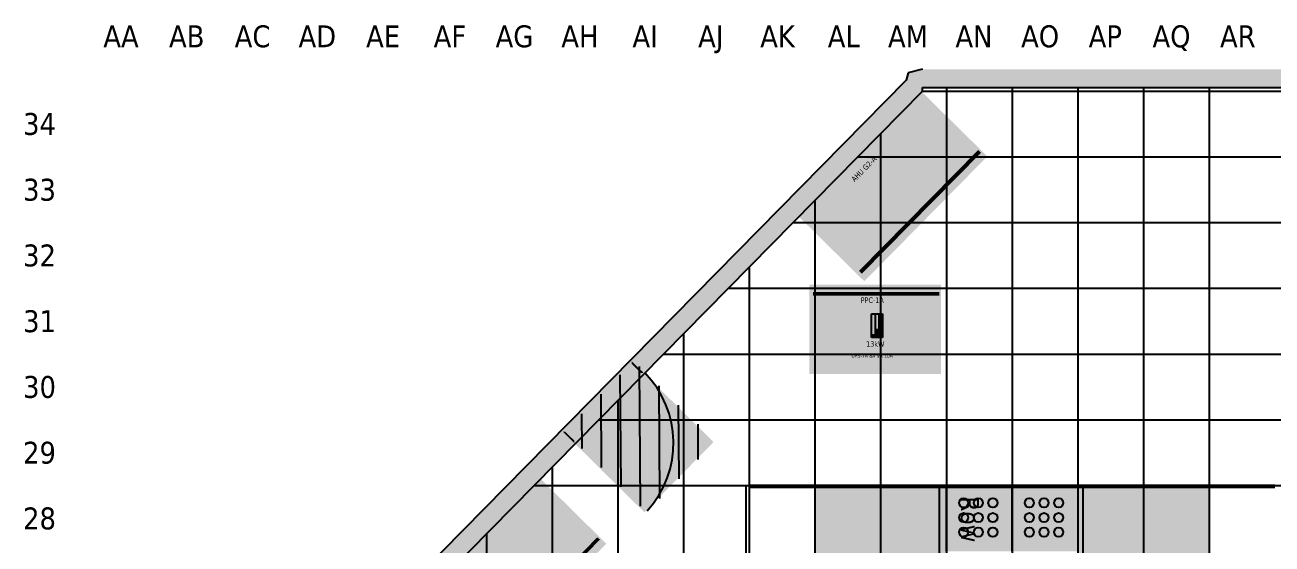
# Model space of a CAD drawing. Header units: millimetres. Extents: x -618 to 58287, y -23922 to -2396.
# Drawn here: x -616 to 10775, y -7134 to -2396 of the extents above; entities that cross this region are included whole.
import ezdxf

# ---------------------------------------------------------------- set-up
doc = ezdxf.new("R2010")
doc.units = ezdxf.units.MM
doc.header["$MEASUREMENT"] = 0
for name, color, linetype, true_color in [('Background', 7, 'Continuous', 0xffffff), ('Equipment', 7, 'Continuous', 0xffffff), ('Names', 7, 'Continuous', 0xffffff), ('Power', 7, 'Continuous', 0xffffff), ('Room fixture', 7, 'Continuous', 0xffffff), ('Room shape', 7, 'Continuous', 0xc0c0c0), ('Rows', 7, 'Continuous', 0xffffff), ('Tile grid', 7, 'Continuous', 0xafafaf), ('Walls and cages', 7, 'Continuous', 0xffffff)]:
    doc.layers.add(name, color=color, linetype=linetype, true_color=true_color)
doc.styles.add('Tahoma#false#false', font='tahoma.ttf', dxfattribs={"height": 0.2})

msp = doc.modelspace()

# ---------------------------------------------------------------- linework, layer by layer
at = {"layer": 'Background', "lineweight": -3, "transparency": 33554687}
for points in [[(7051, -4736), (6446, -4139), (7569, -3000)], [(7569, -3000), (8174, -3596), (7051, -4736)], [(6550, -5583), (6550, -4767), (7750, -4767)], [(7750, -4767), (7750, -5583), (6550, -5583)], [(3571, -8270), (2966, -7674), (4089, -6534)], [(4089, -6534), (4694, -7131), (3571, -8270)]]:
    msp.add_solid(points, dxfattribs=at)
at = {"layer": 'Equipment', "color": 153, "lineweight": 50, "true_color": 0x3e99df, "transparency": 33554687}
for p, q in [((7015, -4653), (8103, -3550)), ((3535, -8188), (4623, -7084))]:
    msp.add_line(p, q, dxfattribs=at)
at = {"layer": 'Equipment', "color": 72, "lineweight": 50, "true_color": 0x67cb33, "transparency": 33554687}
msp.add_line((6583, -4850), (7733, -4850), dxfattribs=at)
at = {"layer": 'Equipment', "color": 141, "lineweight": 50, "true_color": 0xabd3f1, "transparency": 33554687}
for points in [[(6446, -4139), (7569, -3000), (7570, -3094)], [(8080, -3597), (7570, -3094), (7569, -3000)], [(7569, -3000), (8174, -3596), (8080, -3597)], [(6446, -4139), (7570, -3094), (6540, -4138)], [(7050, -4641), (8080, -3597), (7051, -4736)], [(8080, -3597), (8174, -3596), (7051, -4736)], [(7051, -4736), (6446, -4139), (6540, -4138)], [(6540, -4138), (7050, -4641), (7051, -4736)], [(3246, -7389), (4089, -6534), (4090, -6629)], [(4600, -7132), (4090, -6629), (4089, -6534)], [(4089, -6534), (4694, -7131), (4600, -7132)], [(2966, -7674), (3246, -7389), (4090, -6629)], [(2966, -7674), (4090, -6629), (3060, -7673)], [(3570, -8176), (4600, -7132), (3571, -8270)], [(4600, -7132), (4694, -7131), (3571, -8270)]]:
    msp.add_solid(points, dxfattribs=at)
at = {"layer": 'Equipment', "color": 18, "lineweight": -3, "true_color": 0x000000, "transparency": 33554687}
for points in [[(6446, -4139), (7569, -3000), (7569, -3023)], [(6446, -4139), (7569, -3023), (6469, -4139)], [(8151, -3596), (7569, -3023), (7569, -3000)], [(7569, -3000), (8174, -3596), (8151, -3596)], [(8151, -3596), (8174, -3596), (7051, -4736)], [(7051, -4712), (8151, -3596), (7051, -4736)], [(7051, -4736), (6446, -4139), (6469, -4139)], [(6469, -4139), (7051, -4712), (7051, -4736)], [(6550, -4767), (7750, -4767), (7733, -4783)], [(6550, -4767), (7733, -4783), (6567, -4783)], [(6550, -5583), (6550, -4767), (6567, -4783)], [(6567, -4783), (6567, -5567), (6550, -5583)], [(7733, -5567), (7733, -4783), (7750, -4767)], [(7750, -4767), (7750, -5583), (7733, -5567)], [(7733, -5567), (7750, -5583), (6550, -5583)], [(6567, -5567), (7733, -5567), (6550, -5583)], [(2966, -7674), (3246, -7389), (4089, -6558)], [(2966, -7674), (4089, -6558), (2989, -7673)], [(3246, -7389), (4089, -6534), (4089, -6558)], [(4671, -7131), (4089, -6558), (4089, -6534)], [(4089, -6534), (4694, -7131), (4671, -7131)], [(4671, -7131), (4694, -7131), (3571, -8270)], [(3571, -8247), (4671, -7131), (3571, -8270)]]:
    msp.add_solid(points, dxfattribs=at)
at = {"layer": 'Equipment', "color": 71, "lineweight": 50, "true_color": 0xbde8a7, "transparency": 33554687}
for points in [[(6550, -4767), (7750, -4767), (7683, -4833)], [(6550, -4767), (7683, -4833), (6617, -4833)], [(6550, -5583), (6550, -4767), (6617, -4833)], [(7683, -5517), (7683, -4833), (7750, -4767)], [(7750, -4767), (7750, -5583), (7683, -5517)], [(6617, -4833), (6617, -5517), (6550, -5583)], [(7683, -5517), (7750, -5583), (6550, -5583)], [(6617, -5517), (7683, -5517), (6550, -5583)]]:
    msp.add_solid(points, dxfattribs=at)
at = {"layer": 'Power', "color": 8, "lineweight": -3, "true_color": 0x808080, "transparency": 33554687}
for p, q in [((7117, -5033), (7217, -5033)), ((7117, -5250), (7117, -5033)), ((7217, -5033), (7217, -5250)), ((7217, -5250), (7117, -5250))]:
    msp.add_line(p, q, dxfattribs=at)
at = {"layer": 'Power', "lineweight": -3, "transparency": 33554687}
for p, q in [((7150, -5033), (7150, -5250)), ((7183, -5033), (7183, -5250))]:
    msp.add_line(p, q, dxfattribs=at)
msp.add_solid([(7117, -5033), (7217, -5033), (7117, -5250), (7217, -5250)], dxfattribs=at)
at = {"layer": 'Power', "color": 8, "lineweight": -3, "true_color": 0x826482, "transparency": 33554687}
for points in [[(7117, -5217), (7150, -5217), (7117, -5250), (7150, -5250)], [(7150, -5167), (7183, -5167), (7150, -5250), (7183, -5250)], [(7183, -5217), (7217, -5217), (7183, -5250), (7217, -5250)]]:
    msp.add_solid(points, dxfattribs=at)
at = {"layer": 'Power', "color": 9, "lineweight": -3, "true_color": 0xc0c0c0, "transparency": 33554687}
for points in [[(7117, -5233), (7150, -5233), (7117, -5250), (7150, -5250)], [(7150, -5217), (7183, -5217), (7150, -5250), (7183, -5250)], [(7183, -5233), (7217, -5233), (7183, -5250), (7217, -5250)]]:
    msp.add_solid(points, dxfattribs=at)
at = {"layer": 'Power', "color": 138, "lineweight": -3, "true_color": 0x01505e, "transparency": 33554687}
msp.add_solid([(6650, -5400), (7683, -5400), (6650, -5483), (7683, -5483)], dxfattribs=at)
at = {"layer": 'Room fixture', "color": 2, "lineweight": -3, "true_color": 0xffff00, "transparency": 33554687}
for p, q in [((5007, -6787), (4998, -5514)), ((4651, -6436), (4646, -5767)), ((5359, -6540), (5354, -5865))]:
    msp.add_line(p, q, dxfattribs=at)
at = {"layer": 'Room fixture', "lineweight": -3, "transparency": 33554687}
for p, q in [((4829, -6612), (4821, -5589)), ((5183, -6718), (5176, -5690)), ((4473, -6261), (4470, -5945)), ((5534, -6362), (5532, -6041))]:
    msp.add_line(p, q, dxfattribs=at)
at = {"layer": 'Room fixture', "color": 9, "lineweight": -3, "true_color": 0xc0c0c0, "transparency": 33554687}
for p, q in [((7800, -6600), (8400, -6600)), ((7800, -7200), (7800, -6600)), ((8400, -6600), (8400, -7200)), ((8400, -6600), (9000, -6600)), ((8400, -7200), (8400, -6600)), ((9000, -6600), (9000, -7200))]:
    msp.add_line(p, q, dxfattribs=at)
at = {"layer": 'Room fixture', "color": 18, "lineweight": -3, "true_color": 0x000000, "transparency": 33554612}
msp.add_ellipse((4425, -6212), major_axis=(0, 900), ratio=0.981481, start_param=3.953781, end_param=5.505898, dxfattribs=at)
at = {"layer": 'Room fixture', "color": 9, "lineweight": -3, "true_color": 0xc0c0c0, "transparency": 33554687}
for centre in [(7958, -6758), (8092, -6758), (8225, -6758), (8558, -6758), (8692, -6758), (8825, -6758), (7958, -6892), (8092, -6892), (8225, -6892), (8558, -6892), (8692, -6892), (8825, -6892), (7958, -7025), (8092, -7025), (8225, -7025), (8558, -7025), (8692, -7025), (8825, -7025)]:
    msp.add_ellipse(centre, major_axis=(41.7, 0), ratio=1, dxfattribs=at)
at = {"layer": 'Room fixture', "color": 2, "lineweight": -3, "true_color": 0xffff00, "transparency": 33554462}
for points in [[(4295, -6107), (4927, -5466), (5674, -6203)], [(5674, -6203), (5042, -6844), (4295, -6107)]]:
    msp.add_solid(points, dxfattribs=at)
at = {"layer": 'Room fixture', "color": 8, "lineweight": -3, "true_color": 0x787878, "transparency": 33554687}
for points in [[(4402, -6212), (4295, -6107), (4927, -5466)], [(4927, -5466), (5034, -5571), (4402, -6212)]]:
    msp.add_solid(points, dxfattribs=at)
at = {"layer": 'Room fixture', "color": 18, "lineweight": -3, "true_color": 0x000000, "transparency": 33554612}
for points in [[(4295, -6107), (4927, -5466), (4927, -5490)], [(5010, -5572), (4927, -5490), (4927, -5466)], [(4927, -5466), (5034, -5571), (5010, -5572)], [(4295, -6107), (4927, -5490), (4318, -6107)], [(4401, -6189), (5010, -5572), (4402, -6212)], [(5010, -5572), (5034, -5571), (4402, -6212)], [(4402, -6212), (4295, -6107), (4318, -6107)], [(4318, -6107), (4401, -6189), (4402, -6212)]]:
    msp.add_solid(points, dxfattribs=at)
at = {"layer": 'Room fixture', "color": 9, "lineweight": -3, "true_color": 0xc0c0c0, "transparency": 33554472}
for points in [[(7800, -7200), (7800, -6600), (8400, -6600)], [(8400, -6600), (8400, -7200), (7800, -7200)], [(8400, -7200), (8400, -6600), (9000, -6600)], [(9000, -6600), (9000, -7200), (8400, -7200)]]:
    msp.add_solid(points, dxfattribs=at)
at = {"layer": 'Room shape', "color": 18, "lineweight": -3, "true_color": 0x000000, "transparency": 33554687}
for p, q in [((7450, -2833), (7433, -2900)), ((7583, -2800), (7450, -2833)), ((7433, -2900), (2783, -7617)), ((2867, -7783), (7583, -3000)), ((7583, -3000), (7583, -2967)), ((7583, -2967), (57733, -2967))]:
    msp.add_line(p, q, dxfattribs=at)
at = {"layer": 'Room shape', "lineweight": -3, "transparency": 33554687}
for points in [[(2783, -7617), (7433, -2900), (7583, -2800)], [(2783, -7617), (7583, -2800), (7583, -2967)], [(7433, -2900), (7450, -2833), (7583, -2800)], [(7583, -2800), (57733, -2800), (57850, -2833)], [(7583, -2800), (57850, -2833), (7583, -2967)], [(57850, -2833), (57733, -2967), (7583, -2967)], [(2783, -7617), (7583, -2967), (2867, -7783)], [(7583, -2967), (7583, -3000), (2867, -7783)]]:
    msp.add_solid(points, dxfattribs=at)
at = {"layer": 'Rows', "color": 18, "lineweight": -3, "true_color": 0x000000, "transparency": 33554687}
for p, q in [((7733, -6600), (7733, -19800)), ((9050, -19800), (9050, -6600))]:
    msp.add_line(p, q, dxfattribs=at)
at = {"layer": 'Rows', "color": 254, "lineweight": -3, "true_color": 0xe0e0d7, "transparency": 33554534}
for points in [[(6600, -6600), (7800, -6600), (7800, -19800)], [(7800, -19800), (6600, -19800), (6600, -6600)], [(10200, -19800), (9000, -19800), (9000, -6600)], [(9000, -6600), (10200, -6600), (10200, -19800)]]:
    msp.add_solid(points, dxfattribs=at)
at = {"layer": 'Rows', "color": 18, "lineweight": -3, "true_color": 0x000000, "transparency": 33554687}
for points in [[(6600, -6600), (7800, -6600), (7783, -6617)], [(6600, -6600), (7783, -6617), (6617, -6617)], [(6600, -19800), (6600, -6600), (6617, -6617)], [(7783, -19783), (7783, -6617), (7800, -6600)], [(7800, -6600), (7800, -19800), (7783, -19783)], [(9000, -6600), (10200, -6600), (10183, -6617)], [(9000, -6600), (10183, -6617), (9017, -6617)], [(9000, -19800), (9000, -6600), (9017, -6617)], [(10183, -19783), (10183, -6617), (10200, -6600)], [(10200, -6600), (10200, -19800), (10183, -19783)], [(6617, -6617), (6617, -19783), (6600, -19800)], [(9017, -6617), (9017, -19783), (9000, -19800)]]:
    msp.add_solid(points, dxfattribs=at)
at = {"layer": 'Tile grid', "lineweight": -3, "transparency": 33554687}
for p, q in [((7583, -3000), (57733, -3000)), ((7800, -2967), (7800, -23434)), ((8400, -2967), (8400, -23434)), ((9000, -2967), (9000, -23434)), ((9600, -2967), (9600, -23434)), ((10200, -2967), (10200, -23434)), ((7200, -3389), (7200, -23434)), ((6992, -3600), (57733, -3600)), ((6600, -3998), (6600, -23434)), ((6400, -4200), (57733, -4200)), ((6000, -4606), (6000, -23434)), ((5809, -4800), (57733, -4800)), ((5400, -5215), (5400, -23434)), ((5217, -5400), (57733, -5400)), ((4800, -5823), (4800, -23434)), ((4626, -6000), (57733, -6000)), ((4200, -6432), (4200, -23434)), ((4034, -6600), (57733, -6600)), ((3600, -7040), (3600, -23434))]:
    msp.add_line(p, q, dxfattribs=at)
at = {"layer": 'Walls and cages', "color": 9, "lineweight": -3, "true_color": 0xc0c0c0, "transparency": 33554687}
for p, q in [((5967, -6600), (5967, -10167)), ((10800, -6617), (6000, -6617))]:
    msp.add_line(p, q, dxfattribs=at)
at = {"layer": 'Walls and cages', "color": 18, "lineweight": -3, "true_color": 0x000000, "transparency": 33554687}
for p, q in [((10800, -6600), (6000, -6600)), ((6000, -6600), (6000, -10167))]:
    msp.add_line(p, q, dxfattribs=at)

# ---------------------------------------------------------------- texts
at = {"layer": 'Names', "color": 8, "lineweight": -3, "true_color": 0x808080, "transparency": 33554687, "style": 'Tahoma#false#false'}
msp.add_text('AHU G2-A', height=50, rotation=-314.5966, dxfattribs=at).set_placement((6962, -3832))
msp.add_text('PPC-1A', height=50, dxfattribs=at).set_placement((7017, -4933))
at = {"layer": 'Power', "color": 18, "lineweight": -3, "true_color": 0x000000, "transparency": 33554687, "style": 'Tahoma#false#false'}
msp.add_text('13kW', height=50, dxfattribs=at).set_placement((7067, -5333))
at = {"layer": 'Power', "lineweight": -3, "transparency": 33554687, "style": 'Tahoma#false#false'}
msp.add_text('UPS-7A 8A 9A 10A', height=33.33, dxfattribs=at).set_placement((6933, -5433))
at = {"layer": 'Rows', "color": 8, "lineweight": -3, "true_color": 0x808080, "transparency": 33554687, "style": 'Tahoma#false#false'}
msp.add_text('Row', height=166.7, rotation=-90, dxfattribs=at).set_placement((7933, -6700))
at = {"layer": 'Tile grid', "color": 8, "lineweight": -3, "true_color": 0x808080, "transparency": 33554687, "style": 'Tahoma#false#false'}
for s, p in [('AA', (100, -2600)), ('AB', (700, -2600)), ('AC', (1300, -2600)), ('AD', (1883, -2600)), ('AE', (2500, -2600)), ('AF', (3117, -2600)), ('AG', (3683, -2600)), ('AH', (4283, -2600)), ('AI', (4933, -2600)), ('AJ', (5533, -2600)), ('AK', (6100, -2600)), ('AL', (6717, -2600)), ('AM', (7267, -2600)), ('AN', (7883, -2600)), ('AO', (8483, -2600)), ('AP', (9100, -2600)), ('AQ', (9683, -2600)), ('AR', (10300, -2600)), ('34', (-633, -3400)), ('33', (-633, -4000)), ('32', (-633, -4600)), ('31', (-633, -5200)), ('30', (-633, -5800)), ('29', (-633, -6400)), ('28', (-633, -7000))]:
    msp.add_text(s, height=200, dxfattribs=at).set_placement(p)

doc.saveas('drawing.dxf')
